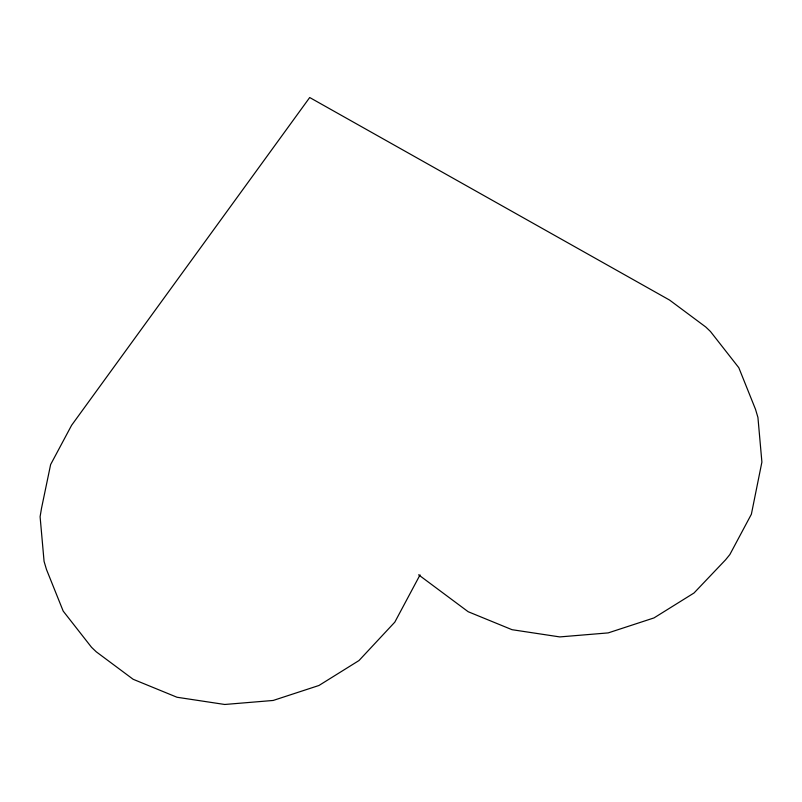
<?xml version="1.0" encoding="UTF-8"?>
<svg xmlns="http://www.w3.org/2000/svg" width="802" height="802" viewBox="0 0 802 802"><rect width="100%" height="100%" fill="white"/><g stroke="black" fill="none" stroke-linecap="round" stroke-linejoin="round"><path stroke-width="1.2" d="M420.037 574.894L394.805 622.151L358.995 660.547L318.965 685.479L273.181 700.457L224.76 704.477L177.001 697.249L133.152 679.284L96.22 651.785L91.538 647.304L63.188 611.094L46.476 569.47L44.07 561.38L40.1 516.729L41.503 508.328L50.626 464.558L71.599 425.291L309.702 97.523L669.58 300.078L705.78 327.015L710.462 331.497L738.812 367.707L755.524 409.341L757.93 417.431L761.9 462.072L751.374 514.242L729.83 554.593L725.569 559.816L694.021 592.989L653.991 617.921L608.207 632.898L559.786 636.918L512.027 629.69L468.178 611.726L418.604 574.823"/></g></svg>
